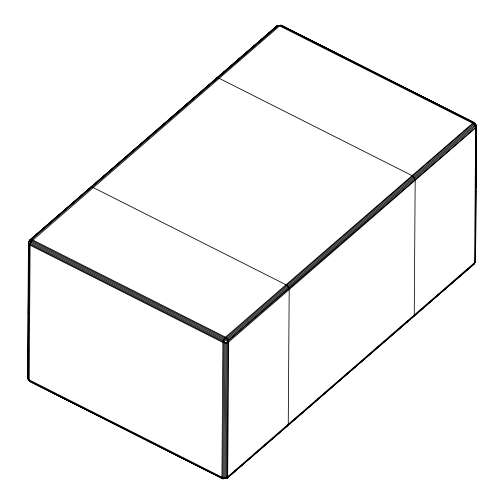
<?xml version="1.0" encoding="UTF-8"?>
<svg xmlns="http://www.w3.org/2000/svg" width="504" height="504" viewBox="0 0 504 504"><rect width="100%" height="100%" fill="white"/><g stroke="black" fill="none" stroke-linecap="round" stroke-linejoin="round"><path stroke-width="0.76" d="M476.015 190.102L475.53 261.324L474.598 263.397L475.656 127.903L474.132 122.466L473.609 122.415L224.765 337.793L223.228 340.578L222.881 342.436L221.936 477.181L222.264 478.454L227.323 478.012L474.598 263.397L475.291 261.305L474.258 263.983L226.794 478.397L222.661 478.756L29.471 381.232L27.537 378.132L28.47 242.676L29.742 240.017L277.206 25.603L281.339 25.244L474.529 122.768L476.463 125.868L476.469 126.586L475.53 261.324L474.258 263.983L227.323 478.012L226.101 478.548L222.661 478.756L29.868 381.534L27.537 378.132L27.972 352.435M28.243 314.049L28.476 280.363M222.264 478.454L225.023 477.723L225.968 342.978L228.287 340.137L475.222 126.107L476.463 125.868L474.529 122.768L281.339 25.244L279.273 25.427M476.028 188.534L476.463 125.868L474.774 123.304L474.85 124.041L476.179 125.168L475.253 262.023L227.783 476.671L225.023 477.723L222.018 477.918L29.226 380.696L27.821 378.832L28.766 244.087C27.651 241.838 30.202 239.759 31.777 238.549M89.756 188.943L90.745 187.217L93.101 187.488L285.894 284.703L287.551 285.963L288.761 287.721L289.195 289.51L288.257 424.255L287.267 425.981M215.743 79.745L216.733 78.019L219.089 78.29L411.881 175.505L413.538 176.765L414.748 178.523L415.183 180.312L414.244 315.057L413.784 316.399L412.562 316.934M276.217 27.329L276.677 25.988L278.12 25.861M277.206 25.603L30.271 239.633L30.845 242.361L223.631 339.583L227.764 339.224L474.699 125.194L474.012 124.349L473.609 122.415L280.822 25.2L280.218 25.414L31.368 241.41L30.089 245.215L29.226 380.696L27.537 378.132M29.742 240.017L28.476 243.394L30.177 244.333L222.97 341.548L225.968 342.978L227.014 342.796L228.722 341.926L475.656 127.903L476.469 126.586L225.968 342.978L222.881 342.436L30.089 245.215L28.766 244.087L30.177 244.333L29.314 244.711L28.375 379.449L221.936 477.181L223.94 477.723L227.663 477.427L228.722 341.926L228.287 340.137L227.077 338.379L225.42 337.119L32.628 239.898L30.965 239.482L29.742 240.017L30.435 243.356L223.228 340.578L225.968 342.978M476.463 125.868L475.549 127.033L476.198 127.279M28.747 241.977L29.402 240.603L28.476 243.394L30.435 243.356M32.962 237.523L34.738 235.979M36.515 234.436L38.298 232.898M40.666 230.838L62.011 212.341M63.195 211.315L64.978 209.771M66.755 208.228L68.531 206.69M70.906 204.63L92.251 186.127M93.442 185.1L95.225 183.551M97.007 182.007L98.79 180.463M100.573 178.92L118.402 163.466M119.593 162.433L121.968 160.373M123.751 158.829L125.534 157.286M127.317 155.736L145.146 140.288M146.33 139.255L148.712 137.195M149.896 136.162L151.679 134.618M154.06 132.558L174.857 114.534M176.639 112.984L178.422 111.441M180.205 109.897L198.034 94.443M199.225 93.41L201.6 91.35M202.791 90.323L205.166 88.263M206.949 86.72L224.759 71.285M225.943 70.258L228.312 68.198M229.503 67.171L231.871 65.117M233.648 63.573L234.839 62.546M237.208 60.493L254.993 45.076M256.177 44.05L258.552 41.99M259.736 40.963L262.105 38.909M263.888 37.365L265.072 36.338M267.441 34.285L276.337 26.573M226.101 478.548L229.068 475.978M230.845 474.434L232.621 472.891M234.398 471.353L240.332 466.213M257.525 451.313L259.302 449.77M261.078 448.226L262.861 446.689M264.638 445.145L270.566 440.005M284.798 427.675L285.982 426.642M287.765 425.099L289.548 423.555M291.331 422.012L300.245 414.282M310.943 405.014L312.127 403.981M314.502 401.921L316.285 400.378M317.476 399.344L319.851 397.284M321.042 396.257L326.983 391.104M337.68 381.837L338.871 380.804M341.246 378.743L342.436 377.71M344.219 376.167L346.594 374.107M347.785 373.08L354.325 367.41M367.397 356.082L369.18 354.533M370.963 352.989L372.746 351.446M373.93 350.412L380.47 344.749M390.575 335.992L391.759 334.958M394.141 332.898L395.325 331.871M397.108 330.328L399.489 328.268M400.674 327.235L403.055 325.174M404.239 324.141L408.404 320.538M420.859 309.739L422.05 308.713M423.826 307.169L425.603 305.626M427.386 304.088L429.755 302.028M430.939 301.001L438.058 294.834M451.099 283.531L452.283 282.505M454.06 280.961L455.843 279.418M457.619 277.88L459.995 275.82M461.179 274.793L468.292 268.632M223.782 478.586L223.178 478.8L193.731 463.951M473.036 264.518L473.729 264.367M223.228 340.578L228.287 340.137M29.868 381.534L30.391 381.585M225.023 477.723L227.323 478.012M314.231 42.349L317.734 44.113M323.341 46.941L324.746 47.647M375.222 73.105L376.627 73.811M436.212 103.862L437.617 104.567M443.224 107.396L444.629 108.102M31.091 381.938L77.358 405.266M78.763 405.972L138.348 436.023M139.753 436.729L145.36 439.557M146.765 440.269L192.333 463.245M474.774 123.304L475.625 124.551M281.736 25.546L281.982 26.082M474.529 122.768L475.222 126.107M223.826 342.796L222.881 477.54L222.018 477.918L223.94 477.723L224.879 342.978L222.97 341.548L223.826 342.796M227.014 342.796L226.076 477.54L227.663 477.427L227.014 477.181L227.959 342.436L228.614 341.057L227.014 342.796M277.899 25.452L30.965 239.482L31.368 241.41L224.16 338.631L227.077 338.379L474.012 124.349L472.355 123.089L279.562 25.874L277.899 25.452M278.706 25.546L31.771 239.57L31.979 240.572L224.765 337.793L226.277 337.661L473.212 123.631L473.004 122.63L280.218 25.414L278.706 25.546"/></g></svg>
